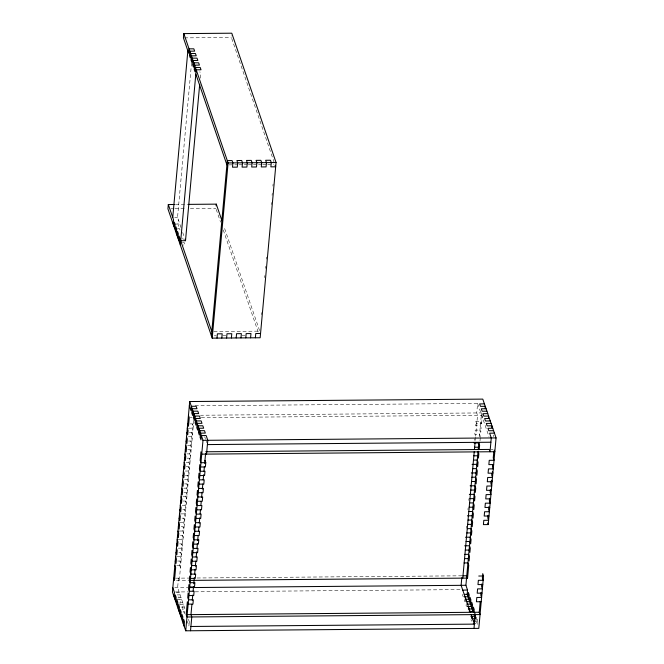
<?xml version="1.0" encoding="UTF-8"?>
<svg xmlns="http://www.w3.org/2000/svg" width="664" height="664" viewBox="0 0 664 664"><rect width="100%" height="100%" fill="white"/><g stroke="black" fill="none" stroke-linecap="round" stroke-linejoin="round"><path stroke-width="0.5" stroke-dasharray="3.32 2.49" d="M181.023 227.603L177.537 217.435L191.531 63.121M178.749 226.374L177.952 224.042L178.342 219.759M200.246 78.169L200.619 74.053L199.822 71.729M180.45 567.62L179.653 565.296L180.044 561.014L177.163 561.038M181.23 559.055L180.434 556.722L180.824 552.44L178.906 552.456M182.011 550.481L181.214 548.157L181.596 543.866L179.678 543.882M182.783 541.915L181.986 539.583L182.376 535.3L180.459 535.317M183.563 533.341L182.766 531.009L183.156 526.726L181.23 526.743M184.335 524.767L183.538 522.443L183.928 518.152L182.011 518.169M185.115 516.202L184.318 513.87L184.708 509.587L182.791 509.603M185.895 507.628L185.098 505.304L185.48 501.013L182.608 501.038M186.667 499.054L185.87 496.73L186.26 492.447L183.38 492.464M187.447 490.488L186.65 488.156L187.04 483.873L184.16 483.898M188.227 481.915L187.431 479.591L187.812 475.299L184.941 475.324M188.999 473.341L188.202 471.017L188.593 466.734L185.712 466.759M189.779 464.775L188.983 462.443L189.373 458.16L186.493 458.185M190.551 456.201L189.755 453.877L190.145 449.586L187.273 449.611M191.332 447.636L190.535 445.303L190.925 441.02L188.045 441.045M192.112 439.062L191.315 436.729L191.697 432.447L188.825 432.471M192.884 430.488L192.087 428.164L192.477 423.881L189.597 423.898M193.797 420.495L179.288 580.477L178.492 578.153L177.628 587.673L185.107 609.51L182.226 609.535M274.199 162.531L231.387 37.483L231.545 35.773M188.891 625.994L189.281 621.711L187.364 621.728M261.251 314.686L261.433 312.628M264.612 277.652L264.795 275.593M265.451 268.389L265.633 266.33M266.289 259.134L266.471 257.076M271.227 204.612L271.418 202.553M272.074 195.349L272.257 193.29M272.912 186.094L273.095 184.036M466.327 527.814L466.485 526.096M467.962 509.811L468.112 508.093M468.809 500.382L468.967 498.672M474.254 440.39L474.411 438.672M475.964 421.532L476.76 423.856L481.558 423.823L480.761 421.491L475.964 421.532L475.573 425.815L480.371 425.773L481.168 428.106L480.777 432.389L479.981 430.064L475.183 430.098L474.793 434.389L479.591 434.347L480.387 436.68M195.15 405.77L477.607 403.438L476.735 412.958L477.541 415.291L475.64 436.198M475.266 440.315L475.548 437.227M479.358 436.92L481.533 412.917L200.495 415.249M480.313 437.534L479.997 440.962L479.466 439.41M481.558 423.823L482.247 416.203M476.412 620.309L476.727 616.881L477.557 619.321L477.167 623.604M184.451 37.873L231.387 37.483M228.947 164.871L238.135 164.788M239.156 164.78L243.24 164.747M244.261 164.738L247.315 164.713M248.336 164.705L252.42 164.672M253.441 164.664L257.524 164.63M258.545 164.622L261.599 164.597M262.62 164.589L266.704 164.556M267.725 164.547L273.85 164.498M175.462 204.479L187.704 204.379M170.988 208.795L174.051 208.77M175.072 208.762L184.252 208.687M190.377 208.637L215.883 208.43M174.665 217.452L177.537 217.435M174.109 224.075L177.952 224.042M177.628 228.715L179.546 228.698L180.077 230.25M182.409 242.684L184.326 242.667L185.123 244.999L183.206 245.016M213.841 331.527L259.757 331.145L223.967 226.607M214.289 335.801L216.207 335.785M222.921 335.735L225.802 335.71M242.103 335.569L244.983 335.552M190.219 417.664L192.137 417.648M201.292 417.573L482.33 415.249L481.533 412.917M188.252 428.197L192.087 428.164M188.435 436.754L191.315 436.729M187.655 445.328L190.535 445.303M491.144 449.412L493.061 449.404M186.883 453.902L189.755 453.877M186.103 462.468L188.983 462.443M185.322 471.042L188.202 471.017M184.55 479.615L187.431 479.591M183.77 488.181L186.65 488.156M182.998 496.755L185.87 496.73M182.218 505.321L185.098 505.304M180.483 513.903L184.318 513.87M179.703 522.477L183.538 522.443M178.931 531.042L182.766 531.009M178.151 539.616L181.986 539.583M178.334 548.182L181.214 548.157M176.599 556.756L180.434 556.722M176.782 565.321L179.653 565.296M175.611 578.178L188.833 578.07M197.117 577.995L461.978 575.804M176.408 580.502L188.601 580.402M174.748 587.698L187.97 587.59M175.545 591.973L187.978 591.873M195.224 591.815L460.343 589.615M176.383 592.462L179.255 592.446M177.213 594.902L180.093 594.878M178.052 597.343L180.932 597.318M175.869 599.202L179.703 599.169L178.873 596.729M178.89 599.783L181.762 599.758M179.72 602.223L182.6 602.198M177.537 604.074L181.372 604.041L180.542 601.609M180.558 604.663L183.43 604.638M181.388 607.095L184.268 607.079M183.065 611.976L184.982 611.959M493.219 434.995L493.775 436.613M477.607 403.438L488.978 436.655M476.337 621.172L478.146 626.467M462.351 594.38L463.19 596.82M464.302 600.073L464.858 601.7M465.97 604.954L466.526 606.572M470.983 619.587L471.54 621.205M216.223 209.409L220.581 222.141M223.27 229.985L258.155 331.875M182.7 232.5L184.376 237.405M182.733 238.011L183.264 239.563M204.736 436.804L205.408 438.746M205.74 439.717L206.736 442.639M192.477 423.881L193.274 426.205M191.697 432.447L192.502 434.779M190.925 441.02L191.722 443.344M190.145 449.586L190.941 451.918M189.373 458.16L190.17 460.492M188.593 466.734L189.389 469.058M187.812 475.299L188.609 477.632M187.04 483.873L187.837 486.197M186.26 492.447L187.057 494.771M185.48 501.013L186.277 503.345M184.708 509.587L185.505 511.911M183.928 518.152L184.725 520.485M183.156 526.726L183.953 529.059M182.376 535.3L183.173 537.624M181.596 543.866L182.392 546.198M180.824 552.44L181.621 554.764M180.044 561.014L180.84 563.338M188.443 619.271L189.929 623.612M182.21 606.481L183.048 608.921M183.878 611.361L184.716 613.802M187.497 621.927L188.053 623.554"/><path stroke-width="1" d="M174.441 204.487L168.316 204.537L167.926 208.82L212.206 338.15L260.163 337.76L276.058 162.531L231.777 33.2L183.82 33.598L183.43 37.881L188.651 53.145L189.041 48.854L193.838 48.821L194.635 51.145L189.838 51.186L189.447 55.469L190.244 57.801L190.634 53.51L195.432 53.477L196.229 55.801L191.431 55.842L191.041 60.125L191.838 62.457L192.228 58.166L197.025 58.133L197.822 60.457L193.025 60.499L192.635 64.781L193.431 67.114L193.822 62.823L198.619 62.79L199.416 65.114L194.618 65.155L194.228 69.438L195.025 71.77L195.415 67.479L200.213 67.446L201.009 69.77L196.212 69.811L180.326 245.033M172.748 217.468L187.854 50.813M173.155 224.083L173.545 219.801L168.316 204.537M173.951 226.416L174.341 222.125L175.138 224.457L174.748 228.74M175.545 231.072L175.935 226.781L176.732 229.113L176.342 233.396M177.139 235.72L177.529 231.437L178.325 233.769L177.935 238.052M178.732 240.376L179.122 236.093L179.919 238.426L179.529 242.709M211.799 331.543L180.716 240.75L185.513 240.708L199.69 84.345M488.04 515.389L487.808 517.961L488.604 520.285L483.807 520.327L483.417 524.61L488.214 524.568L496.074 437.908L482.786 399.114L189.713 401.537L172.441 591.997L185.729 630.8L478.802 628.376L483.55 575.995L482.753 573.671L482.363 577.954L483.16 580.286L478.37 580.319L477.98 584.611L482.778 584.569M174.076 596.77L174.466 592.479L172.831 587.715M174.906 599.21L175.296 594.919L176.134 597.359L175.744 601.642M176.582 604.082L176.964 599.799L177.803 602.24L177.412 606.522M178.251 608.963L178.641 604.68L179.471 607.112L179.081 611.403M216.124 205.857L216.273 204.138L188.725 204.371M179.919 613.843L180.309 609.552L181.139 611.992L180.757 616.275M181.587 618.715L181.977 614.432L182.816 616.873L182.426 621.155M183.256 623.596L183.646 619.313L184.484 621.745L184.094 626.036M211.409 335.826L227.296 160.597L232.093 160.563L232.89 162.887L232.5 167.17L237.297 167.137L237.687 162.846L236.89 160.522L241.688 160.48L242.484 162.813L242.094 167.096L246.892 167.054L247.282 162.771L246.485 160.439L251.274 160.397L252.071 162.73L251.689 167.013L256.478 166.971L256.868 162.688L256.072 160.364L260.869 160.323L261.666 162.647L261.276 166.938L266.073 166.896L266.463 162.614L265.666 160.281L270.464 160.24L271.261 162.572L270.87 166.855L275.668 166.813L275.137 165.261M185.729 630.8L202.993 440.34L189.713 401.537M212.206 338.15L228.092 162.929L183.82 33.598M191.913 604.34L190.975 614.623L191.772 616.956L190.518 630.759M192.286 600.223L192.751 595.085M193.124 590.968L193.498 586.851M193.772 583.772L194.336 577.597M194.61 574.509L195.083 569.372M195.357 566.284L195.822 561.138M196.195 557.03L196.668 551.884M196.942 548.796L197.407 543.658M197.689 540.571L198.154 535.433M198.528 531.316L198.901 527.199M199.275 523.091L199.739 517.945M200.113 513.828L200.487 509.72M200.86 505.603L201.233 501.486M201.607 497.377L202.072 492.231M202.354 489.144L202.819 484.006M203.192 479.889L203.657 474.743M203.939 471.664L204.404 466.518M204.686 463.43L205.566 453.678M217.003 338.117L217.394 333.826L222.191 333.793L221.801 338.076M204.968 460.351L205.765 462.675L205.375 466.958L200.578 466.999L199.781 464.675L199.391 468.958L200.188 471.291L204.985 471.249L204.595 475.532L199.798 475.573L199.001 473.241L198.611 477.532L199.416 479.856L204.205 479.815L203.823 484.106L199.026 484.139L198.229 481.815L197.839 486.098L198.636 488.43L203.433 488.389L203.043 492.671L198.245 492.713L197.449 490.389L197.059 494.672L197.855 496.996L202.653 496.962L202.263 501.245L197.465 501.287L196.668 498.954L196.287 503.246L197.083 505.57L201.873 505.528L201.491 509.819L196.693 509.852L195.897 507.528L195.506 511.811L196.303 514.144L201.101 514.102L200.711 518.385L195.913 518.426L195.116 516.102L194.726 520.385L195.523 522.709L200.32 522.676L199.93 526.959L195.141 527L194.344 524.668L193.954 528.959L194.751 531.283L199.549 531.241L199.158 535.533L194.361 535.566L193.564 533.242L193.174 537.525L193.971 539.857L198.768 539.815L198.378 544.098L193.581 544.14L192.784 541.807L192.394 546.099L193.191 548.423L197.988 548.381L197.598 552.672L192.809 552.714L192.012 550.381L191.622 554.664L192.419 556.996L197.216 556.955L196.826 561.238L192.029 561.279L191.232 558.955L190.842 563.238L191.639 565.57L196.436 565.529L196.046 569.812L191.249 569.853L190.452 567.521L190.07 571.812L190.867 574.136L195.656 574.094L195.274 578.385L190.477 578.419L189.68 576.095L189.29 580.377L190.087 582.71L194.884 582.668L194.494 586.951L189.696 586.993L188.9 584.669L188.51 588.951L189.306 591.275L194.104 591.242L193.714 595.525L188.925 595.566L188.128 593.234L187.738 597.525L188.535 599.849L193.332 599.808L192.942 604.099L188.144 604.132L187.348 601.808L186.177 614.665L186.974 616.989L480.055 614.565L479.259 612.241L480.246 601.36M206.537 454.101L207.79 440.298L206.155 435.526L201.366 435.567L200.976 439.858L200.138 437.418L200.528 433.127L205.325 433.094L204.487 430.654L199.69 430.695L199.308 434.978L198.47 432.538L198.86 428.255L203.657 428.214L202.819 425.773L198.021 425.815L197.631 430.098L196.801 427.657L197.191 423.375L201.98 423.333L201.15 420.901L196.353 420.934L195.963 425.226L195.133 422.785L195.515 418.494L200.312 418.461L199.482 416.021L194.685 416.062L194.295 420.345L193.456 417.905L193.846 413.622L198.644 413.581L197.806 411.14L193.017 411.182L192.626 415.465L191.788 413.025L192.178 408.742L196.976 408.7L196.137 406.268L191.34 406.302L190.958 410.593L189.323 405.82M226.598 338.034L226.988 333.751L231.777 333.71L231.396 337.993M236.185 337.959L236.575 333.668L241.372 333.627L240.982 337.918M245.78 337.876L246.17 333.594L250.967 333.552L250.577 337.835M255.374 337.793L255.756 333.511L260.554 333.469M461.804 577.713L461.115 585.333L470.261 612.042M462.775 578.136L474.245 451.628M474.428 449.569L475.084 442.373M470.12 611.436L472.992 611.411L467.149 594.338L467.539 590.055L465.904 585.291L478.038 451.487L478.835 453.819L478.445 458.102L477.648 455.778L473.814 455.803M478.196 449.777L478.819 442.921L474.021 442.954M190.668 580.386L467.564 578.095L468.734 565.238L467.937 562.914L464.103 562.939M465.929 601.567L466.086 599.849M485.102 408.028L485.251 406.318L480.462 406.36L479.624 403.919L484.421 403.878M468.435 608.88L468.585 607.17M469.265 611.32L469.423 609.61M488.438 417.789L488.596 416.071L483.799 416.112L482.96 413.672L487.758 413.63M471.772 618.64L471.93 616.922M472.992 611.411L473.382 607.128L474.221 609.569L473.988 612.142M474.818 614.573L474.669 616.292L470.826 616.325M491.775 427.541L491.933 425.831L487.135 425.865L486.305 423.433L491.103 423.391M474.005 628.418L475.258 614.607L474.461 612.274M481.043 592.529L480.811 595.093L481.607 597.426L476.81 597.467L476.42 601.75L481.217 601.708M481.823 583.955L481.591 586.528L482.388 588.852L477.59 588.893L477.2 593.176L481.998 593.143M488.812 506.815L488.579 509.388L489.376 511.712L484.587 511.753L484.197 516.044L488.994 516.003M489.592 498.249L489.36 500.814L490.156 503.146L485.359 503.188L484.969 507.47L489.766 507.429M490.372 489.675L490.14 492.248L490.937 494.572L486.139 494.614L485.749 498.896L490.547 498.863M491.144 481.101L490.912 483.674L491.709 486.006L486.911 486.04L486.529 490.331L491.319 490.289M491.85 473.39L491.692 475.1L492.489 477.433L487.691 477.474L487.301 481.757L492.099 481.715L491.567 480.163M492.622 464.817L492.464 466.535L493.269 468.859L488.472 468.9L488.081 473.183L492.879 473.15L492.348 471.598M493.85 451.296L493.244 457.961L494.041 460.293L489.244 460.326L488.862 464.617L493.651 464.576M228.092 162.929L276.058 162.531M486.089 408.758L481.292 408.8L482.13 411.232L486.928 411.199M489.426 418.511L484.637 418.552L485.467 420.993L490.264 420.951M492.771 428.263L487.974 428.305L488.812 430.745L493.601 430.704M494.439 433.144L489.642 433.185L491.277 437.949L490.024 451.761L489.227 449.428L205.74 451.777M202.993 440.34L496.074 437.908M207.4 444.581L490.887 442.232M474.594 447.237L478.429 447.204L479.225 449.528L479.615 445.245L478.819 442.921M473.424 460.094L477.258 460.061L478.055 462.385L477.673 466.676L476.876 464.344L472.079 464.385M205.765 462.675L200.968 462.717L200.171 460.384L200.943 451.819L201.74 454.143L494.821 451.719L494.29 450.167M472.644 468.659L476.486 468.635L477.283 470.959L476.893 475.241L476.096 472.917L471.299 472.959M471.872 477.233L475.706 477.2L476.503 479.532L476.113 483.815L475.316 481.491L471.481 481.516M470.137 485.816L474.926 485.774L475.723 488.098L475.341 492.389L474.544 490.057L470.701 490.09M469.357 494.381L474.154 494.34L474.951 496.672L474.561 500.955L473.764 498.631L469.929 498.664M469.539 502.947L473.374 502.914L474.171 505.246L473.781 509.529L472.984 507.196L469.149 507.23M468.759 511.521L472.602 511.487L473.399 513.811L473.009 518.103L472.212 515.77L467.414 515.812M467.987 520.086L471.822 520.053L472.619 522.385L472.228 526.668L471.432 524.344L467.597 524.377M467.207 528.66L471.042 528.627L471.838 530.951L471.457 535.242L470.66 532.91L466.817 532.943M465.472 537.234L470.27 537.201L471.066 539.525L470.676 543.808L469.88 541.484L466.045 541.517M464.692 545.808L469.489 545.766L470.286 548.099L469.896 552.382L469.099 550.058L465.265 550.082M464.875 554.374L468.709 554.34L469.506 556.664L469.124 560.956L468.327 558.623L464.485 558.656M462.933 575.796L466.767 575.763L467.564 578.095M478.752 576.037L483.55 575.995M190.045 587.574L465.904 585.291M462.742 590.097L467.539 590.055M464.269 594.363L467.149 594.338M464.153 596.811L467.987 596.778L468.377 592.495L469.207 594.936L468.817 599.219L464.983 599.252M466.775 601.684L469.656 601.659L470.046 597.376L470.876 599.808L470.494 604.099L466.651 604.132M467.489 606.564L471.324 606.539L471.714 602.248L472.552 604.688L472.162 608.971L468.327 609.004M187.14 614.656L479.259 612.241M472.619 618.757L475.499 618.732M473.457 621.197L475.374 621.18M473.332 623.637L475.25 623.62M190.908 626.476L474.395 624.127L471.091 614.482M487.683 523.016L488.214 524.568M474.113 614.665L475.225 617.918M195.83 74.094L226.914 164.888M216.273 204.138L221.959 220.747M184.982 239.156L185.513 240.708M188.46 415.349L189.257 417.673L188.476 426.246L187.68 423.914M187.29 428.205L188.095 430.529L187.704 434.812L186.908 432.488M186.518 436.771L187.314 439.103L186.924 443.386L186.127 441.062M185.737 445.345L186.534 447.669L186.144 451.96L185.347 449.628M184.965 453.919L185.762 456.243L185.372 460.526L184.575 458.201M184.185 462.484L184.982 464.817L184.592 469.099L183.795 466.767M183.405 471.058L184.202 473.382L183.82 477.673L183.023 475.341M182.633 479.624L183.43 481.956L183.04 486.239L182.243 483.915M181.853 488.198L182.65 490.53L182.26 494.813L181.463 492.481M181.073 496.772L181.87 499.096L181.488 503.378L180.691 501.054M180.301 505.337L181.098 507.669L180.708 511.952L179.911 509.628M179.521 513.911L180.317 516.235L179.927 520.526L179.131 518.194M178.749 522.485L179.546 524.809L179.155 529.092L178.359 526.768M177.969 531.051L178.765 533.383L178.375 537.666L177.578 535.342M177.188 539.625L177.985 541.948L177.603 546.24L176.807 543.907M176.417 548.19L177.213 550.522L176.823 554.805L176.026 552.481M175.636 556.764L176.433 559.096L176.043 563.379L175.246 561.047M174.856 565.338L175.653 567.662L174.491 580.519L173.694 578.195"/></g></svg>
